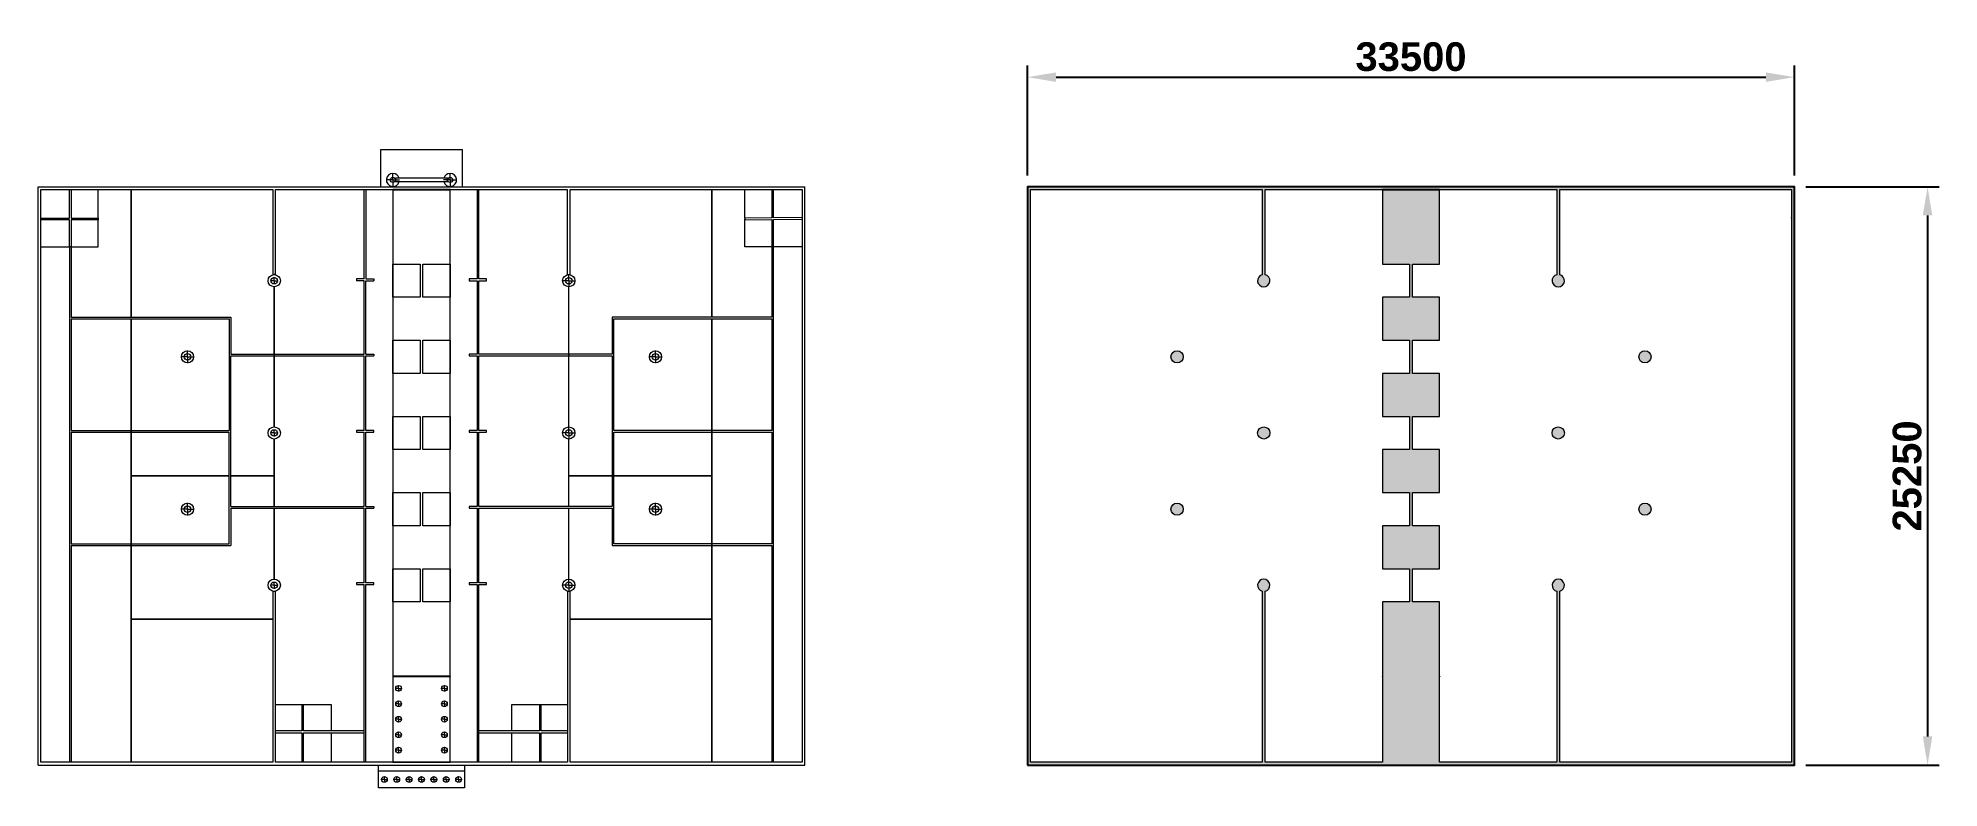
# Model space of a CAD drawing. Header units: millimetres. Extents: x 83 to 1744, y 19 to 674.
import ezdxf

# ---------------------------------------------------------------- set-up
doc = ezdxf.new("R2010")
doc.units = ezdxf.units.MM
doc.header["$PDSIZE"] = -1
doc.styles.get("Standard").update_dxf_attribs({"font": 'arialbd.ttf', "height": 25})
doc.dimstyles.new('work', dxfattribs={"dimtxt": 25, "dimasz": 25, "dimexe": 10, "dimexo": 10, "dimgap": 5, "dimtad": 1, "dimdec": 0, "dimlfac": 50, "dimzin": 0, "dimdsep": 46, "dimtxsty": 'Standard', "dimcen": 2.5, "dimazin": 0, "dimtfac": 1, "dimtdec": 0, "dimtmove": 0, "dimatfit": 0, "dimfxl": 0, "dimtzin": 0, "dimarcsym": 0})

# ---------------------------------------------------------------- blocks, each defined once
blk = doc.blocks.new('SW_CENTERMARKSYMBOL_0')
at = {"color": 0, "linetype": 'Continuous', "lineweight": 0}
for p, q in [((-0.25, 0), (-5.475, 0)), ((0, 0), (-0.125, 0)), ((0, 0.25), (0, 5.475)), ((0, 0), (0, 0.125)), ((0, 0), (0, -0.125)), ((0, 0), (0.125, 0)), ((0.25, 0), (5.475, 0)), ((0, -0.25), (0, -5.475))]:
    blk.add_line(p, q, dxfattribs=at)
blk = doc.blocks.new('SW_CENTERMARKSYMBOL_1')
at = {"color": 0, "linetype": 'Continuous', "lineweight": 0}
for p, q in [((-0.25, 0), (-5.475, 0)), ((0, 0), (-0.125, 0)), ((0, 0.25), (0, 5.475)), ((0, 0), (0, 0.125)), ((0, 0), (0, -0.125)), ((0, 0), (0.125, 0)), ((0.25, 0), (5.475, 0)), ((0, -0.25), (0, -5.475))]:
    blk.add_line(p, q, dxfattribs=at)
blk = doc.blocks.new('SW_CENTERMARKSYMBOL_2')
at = {"color": 0, "linetype": 'Continuous', "lineweight": 0}
for p, q in [((-0.25, 0), (-5.475, 0)), ((0, 0), (-0.125, 0)), ((0, 0.25), (0, 5.475)), ((0, 0), (0, 0.125)), ((0, 0), (0, -0.125)), ((0, 0), (0.125, 0)), ((0.25, 0), (5.475, 0)), ((0, -0.25), (0, -5.475))]:
    blk.add_line(p, q, dxfattribs=at)
blk = doc.blocks.new('SW_CENTERMARKSYMBOL_3')
at = {"color": 0, "linetype": 'Continuous', "lineweight": 0}
for p, q in [((-0.25, 0), (-5.475, 0)), ((0, 0), (-0.125, 0)), ((0, 0.25), (0, 5.475)), ((0, 0), (0, 0.125)), ((0, 0), (0, -0.125)), ((0, 0), (0.125, 0)), ((0.25, 0), (5.475, 0)), ((0, -0.25), (0, -5.475))]:
    blk.add_line(p, q, dxfattribs=at)
blk = doc.blocks.new('SW_CENTERMARKSYMBOL_4')
at = {"color": 0, "linetype": 'Continuous', "lineweight": 0}
for p, q in [((-0.25, 0), (-2.625, 0)), ((0, 0), (-0.125, 0)), ((0, 0.25), (0, 2.625)), ((0, 0), (0, 0.125)), ((0, 0), (0, -0.125)), ((0, 0), (0.125, 0)), ((0.25, 0), (2.625, 0)), ((0, -0.25), (0, -2.625))]:
    blk.add_line(p, q, dxfattribs=at)
blk = doc.blocks.new('SW_CENTERMARKSYMBOL_5')
at = {"color": 0, "linetype": 'Continuous', "lineweight": 0}
for p, q in [((-0.25, 0), (-2.625, 0)), ((0, 0), (-0.125, 0)), ((0, 0.25), (0, 2.625)), ((0, 0), (0, 0.125)), ((0, 0), (0, -0.125)), ((0, 0), (0.125, 0)), ((0.25, 0), (2.625, 0)), ((0, -0.25), (0, -2.625))]:
    blk.add_line(p, q, dxfattribs=at)
blk = doc.blocks.new('SW_CENTERMARKSYMBOL_6')
at = {"color": 0, "linetype": 'Continuous', "lineweight": 0}
for p, q in [((-0.25, 0), (-2.625, 0)), ((0, 0), (-0.125, 0)), ((0, 0.25), (0, 2.625)), ((0, 0), (0, 0.125)), ((0, 0), (0, -0.125)), ((0, 0), (0.125, 0)), ((0.25, 0), (2.625, 0)), ((0, -0.25), (0, -2.625))]:
    blk.add_line(p, q, dxfattribs=at)
blk = doc.blocks.new('SW_CENTERMARKSYMBOL_7')
at = {"color": 0, "linetype": 'Continuous', "lineweight": 0}
for p, q in [((-0.25, 0), (-2.625, 0)), ((0, 0), (-0.125, 0)), ((0, 0.25), (0, 2.625)), ((0, 0), (0, 0.125)), ((0, 0), (0, -0.125)), ((0, 0), (0.125, 0)), ((0.25, 0), (2.625, 0)), ((0, -0.25), (0, -2.625))]:
    blk.add_line(p, q, dxfattribs=at)
blk = doc.blocks.new('SW_CENTERMARKSYMBOL_8')
at = {"color": 0, "linetype": 'Continuous', "lineweight": 0}
for p, q in [((-0.25, 0), (-2.625, 0)), ((0, 0), (-0.125, 0)), ((0, 0.25), (0, 2.625)), ((0, 0), (0, 0.125)), ((0, 0), (0, -0.125)), ((0, 0), (0.125, 0)), ((0.25, 0), (2.625, 0)), ((0, -0.25), (0, -2.625))]:
    blk.add_line(p, q, dxfattribs=at)
blk = doc.blocks.new('SW_CENTERMARKSYMBOL_9')
at = {"color": 0, "linetype": 'Continuous', "lineweight": 0}
for p, q in [((-0.25, 0), (-2.625, 0)), ((0, 0), (-0.125, 0)), ((0, 0.25), (0, 2.625)), ((0, 0), (0, 0.125)), ((0, 0), (0, -0.125)), ((0, 0), (0.125, 0)), ((0.25, 0), (2.625, 0)), ((0, -0.25), (0, -2.625))]:
    blk.add_line(p, q, dxfattribs=at)
blk = doc.blocks.new('SW_CENTERMARKSYMBOL_10')
at = {"color": 0, "linetype": 'Continuous', "lineweight": 0}
for p, q in [((-0.25, 0), (-2.625, 0)), ((0, 0), (-0.125, 0)), ((0, 0.25), (0, 2.625)), ((0, 0), (0, 0.125)), ((0, 0), (0, -0.125)), ((0, 0), (0.125, 0)), ((0.25, 0), (2.625, 0)), ((0, -0.25), (0, -2.625))]:
    blk.add_line(p, q, dxfattribs=at)
blk = doc.blocks.new('SW_CENTERMARKSYMBOL_11')
at = {"color": 0, "linetype": 'Continuous', "lineweight": 0}
for p, q in [((-0.25, 0), (-2.625, 0)), ((0, 0), (-0.125, 0)), ((0, 0.25), (0, 2.625)), ((0, 0), (0, 0.125)), ((0, 0), (0, -0.125)), ((0, 0), (0.125, 0)), ((0.25, 0), (2.625, 0)), ((0, -0.25), (0, -2.625))]:
    blk.add_line(p, q, dxfattribs=at)
blk = doc.blocks.new('SW_CENTERMARKSYMBOL_12')
at = {"color": 0, "linetype": 'Continuous', "lineweight": 0}
for p, q in [((-0.25, 0), (-2.625, 0)), ((0, 0), (-0.125, 0)), ((0, 0.25), (0, 2.625)), ((0, 0), (0, 0.125)), ((0, 0), (0, -0.125)), ((0, 0), (0.125, 0)), ((0.25, 0), (2.625, 0)), ((0, -0.25), (0, -2.625))]:
    blk.add_line(p, q, dxfattribs=at)
blk = doc.blocks.new('SW_CENTERMARKSYMBOL_13')
at = {"color": 0, "linetype": 'Continuous', "lineweight": 0}
for p, q in [((-0.25, 0), (-2.625, 0)), ((0, 0), (-0.125, 0)), ((0, 0.25), (0, 2.625)), ((0, 0), (0, 0.125)), ((0, 0), (0, -0.125)), ((0, 0), (0.125, 0)), ((0.25, 0), (2.625, 0)), ((0, -0.25), (0, -2.625))]:
    blk.add_line(p, q, dxfattribs=at)
blk = doc.blocks.new('SW_CENTERMARKSYMBOL_14')
at = {"color": 0, "linetype": 'Continuous', "lineweight": 0}
for p, q in [((-0.25, 0), (-2.975, 0)), ((0, 0), (-0.125, 0)), ((0, 0.25), (0, 2.975)), ((0, 0), (0, 0.125)), ((0, 0), (0, -0.125)), ((0, 0), (0.125, 0)), ((0.25, 0), (2.975, 0)), ((0, -0.25), (0, -2.975))]:
    blk.add_line(p, q, dxfattribs=at)
blk = doc.blocks.new('SW_CENTERMARKSYMBOL_15')
at = {"color": 0, "linetype": 'Continuous', "lineweight": 0}
for p, q in [((-0.25, 0), (-2.975, 0)), ((0, 0), (-0.125, 0)), ((0, 0.25), (0, 2.975)), ((0, 0), (0, 0.125)), ((0, 0), (0, -0.125)), ((0, 0), (0.125, 0)), ((0.25, 0), (2.975, 0)), ((0, -0.25), (0, -2.975))]:
    blk.add_line(p, q, dxfattribs=at)
blk = doc.blocks.new('SW_CENTERMARKSYMBOL_16')
at = {"color": 0, "linetype": 'Continuous', "lineweight": 0}
for p, q in [((-0.25, 0), (-2.975, 0)), ((0, 0), (-0.125, 0)), ((0, 0.25), (0, 2.975)), ((0, 0), (0, 0.125)), ((0, 0), (0, -0.125)), ((0, 0), (0.125, 0)), ((0.25, 0), (2.975, 0)), ((0, -0.25), (0, -2.975))]:
    blk.add_line(p, q, dxfattribs=at)
blk = doc.blocks.new('SW_CENTERMARKSYMBOL_17')
at = {"color": 0, "linetype": 'Continuous', "lineweight": 0}
for p, q in [((-0.25, 0), (-5.475, 0)), ((0, 0), (-0.125, 0)), ((0, 0.25), (0, 5.475)), ((0, 0), (0, 0.125)), ((0, 0), (0, -0.125)), ((0, 0), (0.125, 0)), ((0.25, 0), (5.475, 0)), ((0, -0.25), (0, -5.475))]:
    blk.add_line(p, q, dxfattribs=at)
blk = doc.blocks.new('SW_CENTERMARKSYMBOL_18')
at = {"color": 0, "linetype": 'Continuous', "lineweight": 0}
for p, q in [((-0.25, 0), (-5.475, 0)), ((0, 0), (-0.125, 0)), ((0, 0.25), (0, 5.475)), ((0, 0), (0, 0.125)), ((0, 0), (0, -0.125)), ((0, 0), (0.125, 0)), ((0.25, 0), (5.475, 0)), ((0, -0.25), (0, -5.475))]:
    blk.add_line(p, q, dxfattribs=at)
blk = doc.blocks.new('SW_CENTERMARKSYMBOL_19')
at = {"color": 0, "linetype": 'Continuous', "lineweight": 0}
for p, q in [((-0.25, 0), (-5.475, 0)), ((0, 0), (-0.125, 0)), ((0, 0.25), (0, 5.475)), ((0, 0), (0, 0.125)), ((0, 0), (0, -0.125)), ((0, 0), (0.125, 0)), ((0.25, 0), (5.475, 0)), ((0, -0.25), (0, -5.475))]:
    blk.add_line(p, q, dxfattribs=at)
blk = doc.blocks.new('SW_CENTERMARKSYMBOL_20')
at = {"color": 0, "linetype": 'Continuous', "lineweight": 0}
for p, q in [((-0.25, 0), (-5.85, 0)), ((0, 0), (-0.125, 0)), ((0, 0.25), (0, 5.85)), ((0, 0), (0, 0.125)), ((0, 0), (0, -0.125)), ((0, 0), (0.125, 0)), ((0.25, 0), (5.85, 0)), ((0, -0.25), (0, -5.85))]:
    blk.add_line(p, q, dxfattribs=at)
blk = doc.blocks.new('SW_CENTERMARKSYMBOL_21')
at = {"color": 0, "linetype": 'Continuous', "lineweight": 0}
for p, q in [((-0.25, 0), (-5.85, 0)), ((0, 0), (-0.125, 0)), ((0, 0.25), (0, 5.85)), ((0, 0), (0, 0.125)), ((0, 0), (0, -0.125)), ((0, 0), (0.125, 0)), ((0.25, 0), (5.85, 0)), ((0, -0.25), (0, -5.85))]:
    blk.add_line(p, q, dxfattribs=at)
blk = doc.blocks.new('SW_CENTERMARKSYMBOL_22')
at = {"color": 0, "linetype": 'Continuous', "lineweight": 0}
for p, q in [((-0.25, 0), (-2.625, 0)), ((0, 0), (-0.125, 0)), ((0, 0.25), (0, 2.625)), ((0, 0), (0, 0.125)), ((0, 0), (0, -0.125)), ((0, 0), (0.125, 0)), ((0.25, 0), (2.625, 0)), ((0, -0.25), (0, -2.625))]:
    blk.add_line(p, q, dxfattribs=at)
blk = doc.blocks.new('SW_CENTERMARKSYMBOL_23')
at = {"color": 0, "linetype": 'Continuous', "lineweight": 0}
for p, q in [((-0.25, 0), (-2.625, 0)), ((0, 0), (-0.125, 0)), ((0, 0.25), (0, 2.625)), ((0, 0), (0, 0.125)), ((0, 0), (0, -0.125)), ((0, 0), (0.125, 0)), ((0.25, 0), (2.625, 0)), ((0, -0.25), (0, -2.625))]:
    blk.add_line(p, q, dxfattribs=at)
blk = doc.blocks.new('SW_CENTERMARKSYMBOL_24')
at = {"color": 0, "linetype": 'Continuous', "lineweight": 0}
for p, q in [((-0.25, 0), (-2.625, 0)), ((0, 0), (-0.125, 0)), ((0, 0.25), (0, 2.625)), ((0, 0), (0, 0.125)), ((0, 0), (0, -0.125)), ((0, 0), (0.125, 0)), ((0.25, 0), (2.625, 0)), ((0, -0.25), (0, -2.625))]:
    blk.add_line(p, q, dxfattribs=at)
blk = doc.blocks.new('SW_CENTERMARKSYMBOL_25')
at = {"color": 0, "linetype": 'Continuous', "lineweight": 0}
for p, q in [((-0.25, 0), (-2.625, 0)), ((0, 0), (-0.125, 0)), ((0, 0.25), (0, 2.625)), ((0, 0), (0, 0.125)), ((0, 0), (0, -0.125)), ((0, 0), (0.125, 0)), ((0.25, 0), (2.625, 0)), ((0, -0.25), (0, -2.625))]:
    blk.add_line(p, q, dxfattribs=at)
blk = doc.blocks.new('SW_CENTERMARKSYMBOL_26')
at = {"color": 0, "linetype": 'Continuous', "lineweight": 0}
for p, q in [((-0.25, 0), (-2.625, 0)), ((0, 0), (-0.125, 0)), ((0, 0.25), (0, 2.625)), ((0, 0), (0, 0.125)), ((0, 0), (0, -0.125)), ((0, 0), (0.125, 0)), ((0.25, 0), (2.625, 0)), ((0, -0.25), (0, -2.625))]:
    blk.add_line(p, q, dxfattribs=at)
blk = doc.blocks.new('SW_CENTERMARKSYMBOL_27')
at = {"color": 0, "linetype": 'Continuous', "lineweight": 0}
for p, q in [((-0.25, 0), (-2.625, 0)), ((0, 0), (-0.125, 0)), ((0, 0.25), (0, 2.625)), ((0, 0), (0, 0.125)), ((0, 0), (0, -0.125)), ((0, 0), (0.125, 0)), ((0.25, 0), (2.625, 0)), ((0, -0.25), (0, -2.625))]:
    blk.add_line(p, q, dxfattribs=at)
blk = doc.blocks.new('SW_CENTERMARKSYMBOL_28')
at = {"color": 0, "linetype": 'Continuous', "lineweight": 0}
for p, q in [((-0.25, 0), (-2.625, 0)), ((0, 0), (-0.125, 0)), ((0, 0.25), (0, 2.625)), ((0, 0), (0, 0.125)), ((0, 0), (0, -0.125)), ((0, 0), (0.125, 0)), ((0.25, 0), (2.625, 0)), ((0, -0.25), (0, -2.625))]:
    blk.add_line(p, q, dxfattribs=at)
blk = doc.blocks.new('*D40')
at = {"color": 0, "lineweight": -2, "transparency": 16777216}
for p, q in [((1627.6, 544.4), (1743.9, 544.4)), ((1733.9, 519.4), (1733.9, 64.4)), ((1627.5, 39.4), (1743.9, 39.4))]:
    blk.add_line(p, q, dxfattribs=at)
at = {"color": 0, "transparency": 16777216}
for points in [[(1729.7, 519.4), (1738, 519.4), (1733.9, 544.4)], [(1729.7, 64.4), (1738, 64.4), (1733.9, 39.4)]]:
    blk.add_solid(points, dxfattribs=at)
at = {"layer": 'Defpoints', "color": 0, "transparency": 16777216}
for p in [(1617.6, 544.4), (1617.5, 39.4), (1733.9, 39.4)]:
    blk.add_point(p, dxfattribs=at)
at = {"color": 0, "transparency": 16777216, "insert": (1716.1, 291.9), "char_height": 25, "attachment_point": 5, "rotation": 90}
blk.add_mtext('25250', dxfattribs=at)
blk = doc.blocks.new('*D41')
at = {"color": 0, "lineweight": -2, "transparency": 16777216}
for p, q in [((947.6, 554.4), (947.6, 650.2)), ((1617.6, 554.4), (1617.6, 650.2)), ((972.6, 640.2), (1592.6, 640.2))]:
    blk.add_line(p, q, dxfattribs=at)
at = {"color": 0, "transparency": 16777216}
for points in [[(972.6, 644.3), (972.6, 636), (947.6, 640.2)], [(1592.6, 644.3), (1592.6, 636), (1617.6, 640.2)]]:
    blk.add_solid(points, dxfattribs=at)
at = {"layer": 'Defpoints', "color": 0, "transparency": 16777216}
for p in [(1617.6, 640.2), (947.6, 544.4), (1617.6, 544.4)]:
    blk.add_point(p, dxfattribs=at)
at = {"color": 0, "transparency": 16777216, "insert": (1282.6, 657.9), "char_height": 25, "attachment_point": 5}
blk.add_mtext('33500', dxfattribs=at)

msp = doc.modelspace()

# ---------------------------------------------------------------- hatches: boundary and pattern name
h = msp.add_hatch(color=256)
h.dxf.hatch_style = 1
h.paths.add_polyline_path([(1617.618, 544.427), (947.618, 544.427), (947.618, 39.427), (1617.618, 39.427)])
h.paths.add_polyline_path([(1257.618, 476.927), (1281.368, 476.927), (1281.368, 447.927), (1257.618, 447.927), (1257.618, 410.427), (1281.368, 410.427), (1281.368, 381.427), (1257.618, 381.427), (1257.618, 343.927), (1281.368, 343.927), (1281.368, 314.927), (1257.618, 314.927), (1257.618, 277.427), (1281.368, 277.427), (1281.368, 248.427), (1257.618, 248.427), (1257.618, 210.927), (1281.368, 210.927), (1281.368, 181.927), (1257.618, 181.927), (1257.618, 116.927), (1257.618, 41.977), (1257.618, 41.927), (1155.168, 41.927), (1155.168, 191.214, 8.44114531), (1152.668, 191.238), (1152.668, 41.927), (950.118, 41.927), (950.118, 541.927), (1152.718, 541.927), (1152.718, 467.629, 8.44154646), (1155.218, 467.629), (1155.218, 541.927), (1257.618, 541.927), (1307.618, 541.927), (1410.018, 541.927), (1410.018, 467.629, 8.44154646), (1412.518, 467.629), (1412.518, 541.927), (1615.118, 541.927), (1615.118, 41.927), (1412.568, 41.927), (1412.568, 191.238, 8.44114531), (1410.068, 191.214), (1410.068, 41.927), (1307.618, 41.927), (1307.618, 116.877), (1307.618, 181.927), (1283.868, 181.927), (1283.868, 210.927), (1307.618, 210.927), (1307.618, 248.427), (1283.868, 248.427), (1283.868, 277.427), (1307.618, 277.427), (1307.618, 314.927), (1283.868, 314.927), (1283.868, 343.927), (1307.618, 343.927), (1307.618, 381.427), (1283.868, 381.427), (1283.868, 410.427), (1307.618, 410.427), (1307.618, 447.927), (1283.868, 447.927), (1283.868, 476.927), (1307.618, 476.927), (1307.618, 541.877), (1257.618, 541.877)], flags=16)
h.paths.add_polyline_path([(1159.318, 329.427, -1), (1148.618, 329.427, -1)], flags=0)
h.paths.add_polyline_path([(1416.618, 329.427, -1), (1405.918, 329.427, -1)], flags=0)
h.paths.add_polyline_path([(1083.568, 395.927, -1), (1072.868, 395.927, -1)], flags=0)
h.paths.add_polyline_path([(1492.368, 395.927, -1), (1481.668, 395.927, -1)], flags=0)
h.paths.add_polyline_path([(1083.568, 262.927, -1), (1072.868, 262.927, -1)], flags=0)
h.paths.add_polyline_path([(1492.368, 262.927, -1), (1481.668, 262.927, -1)], flags=0)
h = msp.add_hatch(color=256)
h.dxf.hatch_style = 1
h.paths.add_polyline_path([(1492.368, 395.927, 1), (1481.668, 395.927, 1)])
h.paths.add_polyline_path([(1405.918, 329.427, 1), (1416.618, 329.427, 1)])
h.paths.add_polyline_path([(1492.368, 262.927, 1), (1481.668, 262.927, 1)])
h.paths.add_polyline_path([(1072.868, 262.927, 1), (1083.568, 262.927, 1)])
h.paths.add_polyline_path([(1148.618, 329.427, 1), (1159.318, 329.427, 1)])
h.paths.add_polyline_path([(1072.868, 395.927, 1), (1083.568, 395.927, 1)])

# ---------------------------------------------------------------- linework, layer by layer
at = {"color": 7, "linetype": 'Continuous', "lineweight": 15}
for p, q in [((382.69, 544.427), (382.69, 576.927)), ((382.69, 576.927), (453.69, 576.927)), ((453.69, 576.927), (453.69, 544.427)), ((440.965, 551.927), (395.415, 551.927)), ((395.415, 551.927), (395.415, 548.927)), ((395.415, 548.927), (440.965, 548.927)), ((440.965, 548.927), (440.965, 551.927)), ((83.19, 39.427), (83.19, 544.427)), ((83.19, 544.427), (753.19, 544.427)), ((85.69, 541.927), (288.29, 541.927)), ((85.69, 41.927), (85.69, 541.927)), ((110.69, 516.927), (110.69, 541.927)), ((112.19, 541.927), (112.19, 516.927)), ((135.69, 516.927), (135.69, 541.927)), ((164.44, 541.927), (164.44, 430.677)), ((164.54, 430.677), (164.54, 541.927)), ((288.29, 541.927), (288.29, 467.884)), ((290.79, 541.927), (393.19, 541.927)), ((290.79, 467.884), (290.79, 541.927)), ((368.19, 463.927), (368.19, 541.927)), ((369.69, 541.927), (369.69, 463.927)), ((393.19, 541.927), (393.19, 541.877)), ((443.19, 541.927), (393.19, 541.927)), ((393.19, 541.877), (443.19, 541.877)), ((393.19, 541.877), (393.19, 476.927)), ((443.19, 541.877), (443.19, 541.927)), ((443.19, 541.927), (545.59, 541.927)), ((443.19, 476.927), (443.19, 541.877)), ((466.69, 541.927), (466.69, 463.927)), ((468.19, 463.927), (468.19, 541.927)), ((545.59, 541.927), (545.59, 467.914)), ((548.09, 541.927), (750.69, 541.927)), ((548.09, 467.914), (548.09, 541.927)), ((671.84, 541.927), (671.84, 430.677)), ((671.939, 430.677), (671.939, 541.927)), ((700.69, 516.927), (700.69, 541.927)), ((724.19, 541.927), (724.19, 517.28)), ((725.69, 517.302), (725.69, 541.927)), ((750.69, 541.927), (750.69, 41.927)), ((753.19, 39.427), (753.19, 544.427)), ((947.618, 39.427), (947.618, 544.427)), ((947.618, 544.427), (1617.618, 544.427)), ((950.118, 541.927), (1152.718, 541.927)), ((950.118, 41.927), (950.118, 541.927)), ((1152.718, 541.927), (1152.718, 467.629)), ((1155.218, 541.927), (1257.618, 541.927)), ((1155.218, 467.629), (1155.218, 541.927)), ((1257.618, 541.927), (1257.618, 541.877)), ((1307.618, 541.927), (1257.618, 541.927)), ((1257.618, 541.877), (1307.618, 541.877)), ((1257.618, 541.877), (1257.618, 476.927)), ((1307.618, 541.877), (1307.618, 541.927)), ((1307.618, 541.927), (1410.018, 541.927)), ((1307.618, 476.927), (1307.618, 541.877)), ((1410.018, 541.927), (1410.018, 467.629)), ((1412.518, 541.927), (1615.118, 541.927)), ((1412.518, 467.629), (1412.518, 541.927)), ((1615.118, 541.927), (1615.118, 41.927)), ((1617.618, 39.427), (1617.618, 544.427)), ((85.69, 516.927), (110.69, 516.927)), ((110.69, 515.427), (85.69, 515.427)), ((110.69, 491.927), (110.69, 515.427)), ((112.19, 516.927), (135.69, 516.927)), ((112.19, 515.427), (112.19, 491.927)), ((135.69, 515.427), (112.19, 515.427)), ((135.69, 516.927), (135.69, 515.427)), ((135.69, 491.927), (135.69, 515.427)), ((724.19, 517.28), (700.678, 516.927)), ((700.678, 516.927), (700.701, 515.427)), ((700.69, 491.927), (700.69, 516.177)), ((700.701, 515.427), (724.19, 515.78)), ((724.19, 515.78), (724.19, 430.677)), ((750.678, 517.677), (725.69, 517.302)), ((725.69, 515.802), (750.69, 516.177)), ((725.69, 41.927), (725.69, 515.802)), ((750.69, 516.927), (750.678, 517.677)), ((1615.118, 516.927), (1615.106, 517.677)), ((85.69, 491.927), (110.69, 491.927)), ((110.69, 491.927), (110.69, 41.927)), ((112.19, 491.927), (110.69, 491.927)), ((112.19, 491.927), (135.69, 491.927)), ((112.19, 491.927), (112.19, 430.677)), ((724.19, 491.927), (700.69, 491.927)), ((750.69, 491.927), (725.69, 491.927)), ((288.29, 467.884), (290.79, 467.884)), ((288.29, 467.777), (288.29, 467.884)), ((288.29, 467.777), (289.49, 467.777)), ((290.79, 467.777), (289.59, 467.777)), ((290.79, 467.884), (290.79, 467.777)), ((393.19, 476.927), (416.94, 476.927)), ((393.19, 476.927), (393.19, 447.927)), ((393.24, 447.927), (393.24, 476.927)), ((416.94, 476.927), (416.94, 447.927)), ((419.44, 476.927), (443.19, 476.927)), ((419.44, 447.927), (419.44, 476.927)), ((443.14, 476.927), (443.14, 447.927)), ((443.19, 447.927), (443.19, 476.927)), ((545.59, 467.914), (548.09, 467.914)), ((545.59, 467.914), (545.59, 467.777)), ((545.59, 467.777), (546.79, 467.777)), ((546.89, 467.777), (548.09, 467.777)), ((548.09, 467.777), (548.09, 467.914)), ((1257.618, 476.927), (1281.368, 476.927)), ((1281.368, 476.927), (1281.368, 447.927)), ((1283.868, 476.927), (1307.618, 476.927)), ((1283.868, 447.927), (1283.868, 476.927)), ((289.49, 457.078), (289.49, 398.177)), ((289.59, 398.177), (289.59, 457.078)), ((368.19, 463.927), (361.44, 463.927)), ((361.44, 463.927), (361.44, 462.427)), ((368.19, 462.427), (361.44, 462.427)), ((368.19, 398.177), (368.19, 462.427)), ((369.69, 463.927), (376.44, 463.927)), ((369.69, 398.177), (369.69, 462.427)), ((369.69, 462.427), (376.44, 462.427)), ((376.44, 463.927), (376.44, 462.427)), ((459.94, 463.927), (459.94, 462.427)), ((466.69, 463.927), (459.94, 463.927)), ((459.94, 462.427), (466.69, 462.427)), ((466.69, 462.427), (466.69, 398.177)), ((474.94, 463.927), (468.19, 463.927)), ((468.19, 462.427), (474.94, 462.427)), ((468.19, 398.177), (468.19, 462.427)), ((474.94, 462.427), (474.94, 463.927)), ((546.79, 398.177), (546.79, 457.078)), ((546.89, 398.177), (546.89, 457.078)), ((416.94, 447.927), (393.19, 447.927)), ((393.19, 447.927), (393.19, 410.427)), ((443.19, 447.927), (419.44, 447.927)), ((443.19, 410.427), (443.19, 447.927)), ((1281.368, 447.927), (1257.618, 447.927)), ((1257.618, 447.927), (1257.618, 410.427)), ((1307.618, 447.927), (1283.868, 447.927)), ((1307.618, 410.427), (1307.618, 447.927)), ((112.19, 430.677), (251.64, 430.677)), ((112.19, 429.177), (250.14, 429.177)), ((112.19, 429.177), (112.19, 331.677)), ((164.44, 429.177), (164.44, 331.677)), ((164.54, 292.027), (164.54, 429.177)), ((250.14, 429.177), (250.14, 331.677)), ((251.64, 430.677), (251.64, 398.177)), ((584.739, 430.677), (584.739, 398.177)), ((724.19, 430.677), (584.739, 430.677)), ((586.239, 429.177), (724.19, 429.177)), ((586.239, 331.677), (586.239, 429.177)), ((671.84, 429.177), (671.84, 292.027)), ((671.939, 331.677), (671.939, 429.177)), ((724.19, 429.177), (724.19, 331.677)), ((393.19, 410.427), (416.94, 410.427)), ((393.19, 410.427), (393.19, 381.427)), ((393.24, 381.427), (393.24, 410.427)), ((416.94, 410.427), (416.94, 381.427)), ((419.44, 410.427), (443.19, 410.427)), ((419.44, 381.427), (419.44, 410.427)), ((443.14, 410.427), (443.14, 381.427)), ((443.19, 381.427), (443.19, 410.427)), ((1257.618, 410.427), (1281.368, 410.427)), ((1281.368, 410.427), (1281.368, 381.427)), ((1283.868, 410.427), (1307.618, 410.427)), ((1283.868, 381.427), (1283.868, 410.427)), ((251.64, 398.177), (289.49, 398.177)), ((251.64, 396.677), (289.49, 396.677)), ((251.64, 265.177), (251.64, 396.677)), ((289.49, 398.177), (289.49, 396.677)), ((289.49, 396.677), (289.49, 334.777)), ((289.59, 398.177), (289.59, 396.677)), ((289.59, 398.177), (368.19, 398.177)), ((289.59, 334.777), (289.59, 396.677)), ((289.59, 396.677), (368.19, 396.677)), ((368.19, 331.677), (368.19, 396.677)), ((369.69, 398.177), (376.44, 398.177)), ((369.69, 396.677), (376.44, 396.677)), ((369.69, 331.677), (369.69, 396.677)), ((376.44, 398.177), (376.44, 396.677)), ((459.94, 398.177), (459.94, 396.677)), ((466.69, 398.177), (459.94, 398.177)), ((459.94, 396.677), (466.69, 396.677)), ((466.69, 396.677), (466.69, 331.677)), ((546.79, 398.177), (468.19, 398.177)), ((468.19, 331.677), (468.19, 396.677)), ((468.19, 396.677), (546.79, 396.677)), ((546.79, 396.677), (546.79, 398.177)), ((546.79, 334.777), (546.79, 396.677)), ((546.89, 398.177), (546.89, 396.677)), ((584.739, 398.177), (546.89, 398.177)), ((546.89, 396.677), (584.739, 396.677)), ((546.89, 334.777), (546.89, 396.677)), ((584.739, 396.677), (584.739, 265.177)), ((416.94, 381.427), (393.19, 381.427)), ((393.19, 381.427), (393.19, 343.927)), ((443.19, 381.427), (419.44, 381.427)), ((443.19, 343.927), (443.19, 381.427)), ((1281.368, 381.427), (1257.618, 381.427)), ((1257.618, 381.427), (1257.618, 343.927)), ((1307.618, 381.427), (1283.868, 381.427)), ((1307.618, 343.927), (1307.618, 381.427)), ((393.19, 343.927), (416.94, 343.927)), ((393.19, 343.927), (393.19, 314.927)), ((393.24, 314.927), (393.24, 343.927)), ((416.94, 343.927), (416.94, 314.927)), ((419.44, 343.927), (443.19, 343.927)), ((419.44, 314.927), (419.44, 343.927)), ((443.14, 343.927), (443.14, 314.927)), ((443.19, 314.927), (443.19, 343.927)), ((1257.618, 343.927), (1281.368, 343.927)), ((1281.368, 343.927), (1281.368, 314.927)), ((1283.868, 343.927), (1307.618, 343.927)), ((1283.868, 314.927), (1283.868, 343.927)), ((112.19, 331.677), (164.44, 331.677)), ((112.19, 330.177), (112.19, 232.677)), ((112.19, 330.177), (164.44, 330.177)), ((164.44, 330.177), (164.44, 331.677)), ((164.44, 330.177), (164.44, 232.677)), ((164.54, 331.677), (164.542, 330.177)), ((164.54, 331.677), (250.14, 331.677)), ((164.542, 330.177), (250.14, 330.177)), ((250.14, 232.677), (250.14, 330.177)), ((289.49, 324.078), (289.49, 292.027)), ((289.59, 265.177), (289.59, 324.078)), ((361.44, 331.677), (361.44, 330.177)), ((368.19, 331.677), (361.44, 331.677)), ((361.44, 330.177), (368.19, 330.177)), ((368.19, 265.177), (368.19, 330.177)), ((376.44, 331.677), (369.69, 331.677)), ((369.69, 330.177), (376.44, 330.177)), ((369.69, 265.177), (369.69, 330.177)), ((376.44, 330.177), (376.44, 331.677)), ((466.69, 331.677), (459.94, 331.677)), ((459.94, 331.677), (459.94, 330.177)), ((459.94, 330.177), (466.69, 330.177)), ((466.69, 330.177), (466.69, 265.177)), ((474.94, 331.677), (468.19, 331.677)), ((468.19, 265.177), (468.19, 330.177)), ((468.19, 330.177), (474.94, 330.177)), ((474.94, 330.177), (474.94, 331.677)), ((546.79, 265.177), (546.79, 324.078)), ((546.89, 292.027), (546.89, 324.078)), ((671.84, 331.677), (586.239, 331.677)), ((586.239, 232.677), (586.239, 330.177)), ((586.239, 330.177), (671.837, 330.177)), ((671.837, 330.177), (671.84, 331.677)), ((671.939, 331.677), (671.939, 330.177)), ((724.19, 331.677), (671.939, 331.677)), ((671.939, 330.177), (724.19, 330.177)), ((671.939, 232.677), (671.939, 330.177)), ((724.19, 330.177), (724.19, 232.677)), ((416.94, 314.927), (393.19, 314.927)), ((393.19, 314.927), (393.19, 277.427)), ((443.19, 314.927), (419.44, 314.927)), ((443.19, 277.427), (443.19, 314.927)), ((1281.368, 314.927), (1257.618, 314.927)), ((1257.618, 314.927), (1257.618, 277.427)), ((1307.618, 314.927), (1283.868, 314.927)), ((1307.618, 277.427), (1307.618, 314.927)), ((250.14, 292.027), (164.54, 292.027)), ((164.54, 291.927), (250.14, 291.927)), ((164.54, 232.677), (164.54, 291.927)), ((289.49, 292.027), (251.64, 292.027)), ((251.64, 291.927), (289.49, 291.927)), ((289.49, 291.927), (289.49, 265.177)), ((584.739, 292.027), (546.89, 292.027)), ((546.89, 265.177), (546.89, 291.927)), ((546.89, 291.927), (584.739, 291.927)), ((671.84, 292.027), (586.239, 292.027)), ((586.239, 291.927), (671.84, 291.927)), ((671.84, 291.927), (671.84, 232.677)), ((393.19, 277.427), (416.94, 277.427)), ((393.19, 277.427), (393.19, 248.427)), ((393.24, 248.427), (393.24, 277.427)), ((416.94, 277.427), (416.94, 248.427)), ((419.44, 248.427), (419.44, 277.427)), ((419.44, 277.427), (443.19, 277.427)), ((443.14, 277.427), (443.14, 248.427)), ((443.19, 248.427), (443.19, 277.427)), ((1257.618, 277.427), (1281.368, 277.427)), ((1281.368, 277.427), (1281.368, 248.427)), ((1283.868, 248.427), (1283.868, 277.427)), ((1283.868, 277.427), (1307.618, 277.427)), ((251.64, 265.177), (368.19, 265.177)), ((251.64, 263.677), (368.19, 263.677)), ((251.64, 263.677), (251.64, 231.177)), ((289.49, 263.677), (289.49, 201.777)), ((289.59, 201.777), (289.59, 263.677)), ((368.19, 198.677), (368.19, 263.677)), ((369.69, 265.177), (376.44, 265.177)), ((369.69, 263.677), (376.44, 263.677)), ((369.69, 198.677), (369.69, 263.677)), ((376.44, 265.177), (376.44, 263.677)), ((459.94, 265.177), (459.94, 263.677)), ((466.69, 265.177), (459.94, 265.177)), ((459.94, 263.677), (466.69, 263.677)), ((466.69, 263.677), (466.69, 198.677)), ((584.739, 265.177), (468.19, 265.177)), ((468.19, 198.677), (468.19, 263.677)), ((468.19, 263.677), (584.739, 263.677)), ((546.79, 201.777), (546.79, 263.677)), ((546.89, 201.777), (546.89, 263.677)), ((584.739, 263.677), (584.739, 231.177)), ((112.19, 232.677), (164.44, 232.677)), ((164.44, 231.177), (164.44, 232.677)), ((164.54, 232.677), (164.54, 231.177)), ((164.54, 232.677), (250.14, 232.677)), ((416.94, 248.427), (393.19, 248.427)), ((393.19, 248.427), (393.19, 210.927)), ((443.19, 248.427), (419.44, 248.427)), ((443.19, 210.927), (443.19, 248.427)), ((671.84, 232.677), (586.239, 232.677)), ((671.84, 231.177), (671.84, 232.677)), ((671.939, 232.677), (671.939, 231.177)), ((724.19, 232.677), (671.939, 232.677)), ((1281.368, 248.427), (1257.618, 248.427)), ((1257.618, 248.427), (1257.618, 210.927)), ((1307.618, 248.427), (1283.868, 248.427)), ((1307.618, 210.927), (1307.618, 248.427)), ((112.19, 231.177), (164.44, 231.177)), ((112.19, 231.177), (112.19, 41.927)), ((164.44, 231.177), (164.44, 41.927)), ((164.54, 166.977), (164.54, 231.177)), ((164.54, 231.177), (251.64, 231.177)), ((584.739, 231.177), (671.84, 231.177)), ((671.84, 231.177), (671.84, 166.977)), ((671.939, 231.177), (724.19, 231.177)), ((671.939, 41.927), (671.939, 231.177)), ((724.19, 231.177), (724.19, 41.927)), ((393.19, 210.927), (416.94, 210.927)), ((393.19, 210.927), (393.19, 181.927)), ((393.24, 181.927), (393.24, 210.927)), ((416.94, 210.927), (416.94, 181.927)), ((419.44, 210.927), (443.19, 210.927)), ((419.44, 181.927), (419.44, 210.927)), ((443.14, 210.927), (443.14, 181.927)), ((443.19, 181.927), (443.19, 210.927)), ((1257.618, 210.927), (1281.368, 210.927)), ((1281.368, 210.927), (1281.368, 181.927)), ((1283.868, 210.927), (1307.618, 210.927)), ((1283.868, 181.927), (1283.868, 210.927)), ((288.24, 190.974), (288.24, 41.927)), ((290.74, 190.974), (288.24, 190.974)), ((289.49, 191.078), (289.49, 190.974)), ((289.59, 190.974), (289.59, 191.078)), ((290.74, 41.927), (290.74, 190.974)), ((361.44, 198.677), (361.44, 197.177)), ((368.19, 198.677), (361.44, 198.677)), ((361.44, 197.177), (368.19, 197.177)), ((368.19, 41.927), (368.19, 197.177)), ((376.44, 198.677), (369.69, 198.677)), ((369.69, 197.177), (376.44, 197.177)), ((369.69, 41.927), (369.69, 197.177)), ((376.44, 197.177), (376.44, 198.677)), ((459.94, 198.677), (459.94, 197.177)), ((466.69, 198.677), (459.94, 198.677)), ((459.94, 197.177), (466.69, 197.177)), ((466.69, 197.177), (466.69, 41.927)), ((474.94, 198.677), (468.19, 198.677)), ((468.19, 197.177), (474.94, 197.177)), ((468.19, 69.177), (468.19, 197.177)), ((474.94, 197.177), (474.94, 198.677)), ((545.64, 190.974), (545.64, 41.927)), ((548.14, 190.974), (545.64, 190.974)), ((546.79, 190.974), (546.79, 191.078)), ((546.89, 190.974), (546.89, 191.078)), ((548.14, 41.927), (548.14, 190.974)), ((1152.668, 191.238), (1152.668, 41.927)), ((1155.168, 41.927), (1155.168, 191.214)), ((1410.068, 191.214), (1410.068, 41.927)), ((1412.568, 41.927), (1412.568, 191.238)), ((288.24, 166.977), (164.54, 166.977)), ((164.54, 166.877), (288.24, 166.877)), ((164.54, 41.927), (164.54, 166.877)), ((416.94, 181.927), (393.19, 181.927)), ((393.19, 181.927), (393.19, 116.927)), ((443.19, 181.927), (419.44, 181.927)), ((443.19, 116.927), (443.19, 181.927)), ((671.84, 166.977), (548.14, 166.977)), ((548.14, 166.877), (671.84, 166.877)), ((671.84, 166.877), (671.84, 41.927)), ((1281.368, 181.927), (1257.618, 181.927)), ((1257.618, 181.927), (1257.618, 116.927)), ((1307.618, 181.927), (1283.868, 181.927)), ((1307.618, 116.927), (1307.618, 181.927)), ((393.14, 116.927), (393.14, 116.877)), ((443.24, 116.927), (393.14, 116.927)), ((393.14, 116.877), (443.24, 116.877)), ((393.19, 116.877), (393.19, 41.977)), ((443.19, 41.977), (443.19, 116.877)), ((443.24, 116.927), (443.24, 116.877)), ((1257.568, 116.927), (1257.568, 116.877)), ((1257.618, 116.877), (1257.618, 41.977)), ((1307.618, 41.977), (1307.618, 116.877)), ((1307.668, 116.927), (1307.668, 116.877)), ((313.665, 91.927), (290.74, 91.927)), ((315.165, 91.927), (313.665, 91.927)), ((313.665, 91.927), (313.665, 69.177)), ((339.59, 91.927), (315.165, 91.927)), ((315.165, 69.177), (315.165, 91.927)), ((339.59, 69.177), (339.59, 91.927)), ((496.79, 91.927), (496.79, 69.177)), ((521.215, 91.927), (496.79, 91.927)), ((521.215, 91.927), (521.215, 69.177)), ((522.715, 91.927), (521.215, 91.927)), ((522.715, 69.177), (522.715, 91.927)), ((545.64, 91.927), (522.715, 91.927)), ((313.665, 69.177), (290.74, 69.177)), ((290.74, 67.677), (313.665, 67.677)), ((313.665, 67.677), (313.665, 41.927)), ((368.19, 69.177), (315.165, 69.177)), ((315.165, 67.677), (368.19, 67.677)), ((315.165, 41.927), (315.165, 67.677)), ((339.59, 41.927), (339.59, 67.677)), ((368.19, 67.677), (368.19, 69.177)), ((521.215, 69.177), (468.19, 69.177)), ((468.19, 67.677), (468.19, 69.177)), ((468.19, 41.927), (468.19, 67.677)), ((468.19, 67.677), (521.215, 67.677)), ((496.79, 67.677), (496.79, 41.927)), ((521.215, 67.677), (521.215, 41.927)), ((545.64, 69.177), (522.715, 69.177)), ((522.715, 67.677), (545.64, 67.677)), ((522.715, 41.927), (522.715, 67.677)), ((83.19, 39.427), (753.19, 39.427)), ((288.24, 41.927), (85.69, 41.927)), ((393.19, 41.927), (290.74, 41.927)), ((380.69, 34.427), (380.69, 39.427)), ((380.69, 34.427), (455.69, 34.427)), ((380.69, 19.427), (380.69, 34.427)), ((393.19, 41.977), (393.19, 41.927)), ((443.19, 41.977), (393.19, 41.977)), ((393.19, 41.927), (443.19, 41.927)), ((443.19, 41.927), (443.19, 41.977)), ((545.64, 41.927), (443.19, 41.927)), ((455.69, 39.427), (455.69, 34.427)), ((455.69, 34.427), (455.69, 19.427)), ((750.69, 41.927), (548.14, 41.927)), ((947.618, 39.427), (1617.618, 39.427)), ((1152.668, 41.927), (950.118, 41.927)), ((1257.618, 41.927), (1155.168, 41.927)), ((1257.618, 41.977), (1257.618, 41.927)), ((1307.618, 41.927), (1307.618, 41.977)), ((1410.068, 41.927), (1307.618, 41.927)), ((1615.118, 41.927), (1412.568, 41.927)), ((455.69, 19.427), (380.69, 19.427))]:
    msp.add_line(p, q, dxfattribs=at)
msp.add_lwpolyline([(947.618, 39.427), (1617.618, 39.427), (1617.618, 544.427), (947.618, 544.427)], close=True)
for centre, radius in [((393.19, 550.427), 2.225), ((443.19, 550.427), 2.225), ((289.54, 462.427), 5.35), ((289.54, 462.427), 2.85), ((546.84, 462.427), 5.35), ((546.84, 462.427), 2.85), ((213.79, 395.927), 5.35), ((213.79, 395.927), 2.85), ((622.59, 395.927), 5.35), ((622.59, 395.927), 2.85), ((1078.218, 395.927), 5.35), ((1487.018, 395.927), 5.35), ((289.54, 329.427), 5.35), ((289.54, 329.427), 2.85), ((546.84, 329.427), 5.35), ((546.84, 329.427), 2.85), ((1153.968, 329.427), 5.35), ((1411.268, 329.427), 5.35), ((213.79, 262.927), 5.35), ((213.79, 262.927), 2.85), ((622.59, 262.927), 5.35), ((622.59, 262.927), 2.85), ((1078.218, 262.927), 5.35), ((1487.018, 262.927), 5.35), ((289.54, 196.427), 5.35), ((546.84, 196.427), 5.35), ((289.54, 196.427), 2.85), ((546.84, 196.427), 2.85), ((398.19, 106.427), 2.5), ((438.19, 106.427), 2.5), ((398.19, 92.927), 2.5), ((438.19, 92.927), 2.5), ((398.19, 79.427), 2.5), ((398.19, 65.927), 2.5), ((438.19, 79.427), 2.5), ((438.19, 65.927), 2.5), ((398.19, 52.427), 2.5), ((438.19, 52.427), 2.5), ((385.79, 26.927), 2.5), ((396.59, 26.927), 2.5), ((407.39, 26.927), 2.5), ((418.19, 26.927), 2.5), ((428.99, 26.927), 2.5), ((439.79, 26.927), 2.5), ((450.59, 26.927), 2.5)]:
    msp.add_circle(centre, radius, dxfattribs=at)
for centre, radius, start, end in [((393.19, 550.427), 5.725, 90, 344.810713), ((393.19, 550.427), 5.725, 15.189287, 90), ((443.19, 550.427), 5.725, 195.189287, 90), ((443.19, 550.427), 5.725, 90, 164.810713), ((1153.968, 462.427), 5.35, 103.511845, 76.488361), ((1411.268, 462.427), 5.35, 103.511639, 76.488155), ((1153.968, 196.427), 5.35, 282.961588, 255.936831), ((1411.268, 196.427), 5.35, 284.063169, 257.038412)]:
    msp.add_arc(centre, radius, start, end, dxfattribs=at)

# ---------------------------------------------------------------- block references
at = {"color": 7, "linetype": 'Continuous', "lineweight": 0}
for name, p in [('SW_CENTERMARKSYMBOL_21', (393.19, 550.427)), ('SW_CENTERMARKSYMBOL_20', (443.19, 550.427)), ('SW_CENTERMARKSYMBOL_16', (289.54, 462.427)), ('SW_CENTERMARKSYMBOL_17', (546.84, 462.427)), ('SW_CENTERMARKSYMBOL_3', (213.79, 395.927)), ('SW_CENTERMARKSYMBOL_0', (622.59, 395.927)), ('SW_CENTERMARKSYMBOL_15', (289.54, 329.427)), ('SW_CENTERMARKSYMBOL_18', (546.84, 329.427)), ('SW_CENTERMARKSYMBOL_2', (213.79, 262.927)), ('SW_CENTERMARKSYMBOL_1', (622.59, 262.927)), ('SW_CENTERMARKSYMBOL_14', (289.54, 196.427)), ('SW_CENTERMARKSYMBOL_19', (546.84, 196.427)), ('SW_CENTERMARKSYMBOL_9', (398.19, 106.427)), ('SW_CENTERMARKSYMBOL_8', (438.19, 106.427)), ('SW_CENTERMARKSYMBOL_10', (398.19, 92.927)), ('SW_CENTERMARKSYMBOL_7', (438.19, 92.927)), ('SW_CENTERMARKSYMBOL_11', (398.19, 79.427)), ('SW_CENTERMARKSYMBOL_12', (398.19, 65.927)), ('SW_CENTERMARKSYMBOL_6', (438.19, 79.427)), ('SW_CENTERMARKSYMBOL_5', (438.19, 65.927)), ('SW_CENTERMARKSYMBOL_13', (398.19, 52.427)), ('SW_CENTERMARKSYMBOL_4', (438.19, 52.427)), ('SW_CENTERMARKSYMBOL_23', (385.79, 26.927)), ('SW_CENTERMARKSYMBOL_24', (396.59, 26.927)), ('SW_CENTERMARKSYMBOL_25', (407.39, 26.927)), ('SW_CENTERMARKSYMBOL_26', (418.19, 26.927)), ('SW_CENTERMARKSYMBOL_27', (428.99, 26.927)), ('SW_CENTERMARKSYMBOL_28', (439.79, 26.927)), ('SW_CENTERMARKSYMBOL_22', (450.59, 26.927))]:
    msp.add_blockref(name, p, dxfattribs=at)

# ---------------------------------------------------------------- dimensions: what is measured, and where the dimension line sits
dim = msp.add_linear_dim(base=(1617.618, 640.154), p1=(947.618, 544.427), p2=(1617.618, 544.427), dimstyle='work')
dim.commit()
dim.dimension.update_dxf_attribs({"geometry": '*D41', "text_midpoint": (1282.618, 657.919)})
dim = msp.add_linear_dim(base=(1733.858, 39.427), p1=(1617.618, 544.427), p2=(1617.465, 39.427), angle=90, dimstyle='work')
dim.commit()
dim.dimension.update_dxf_attribs({"geometry": '*D40', "text_midpoint": (1716.094, 291.927)})

doc.saveas('drawing.dxf')
